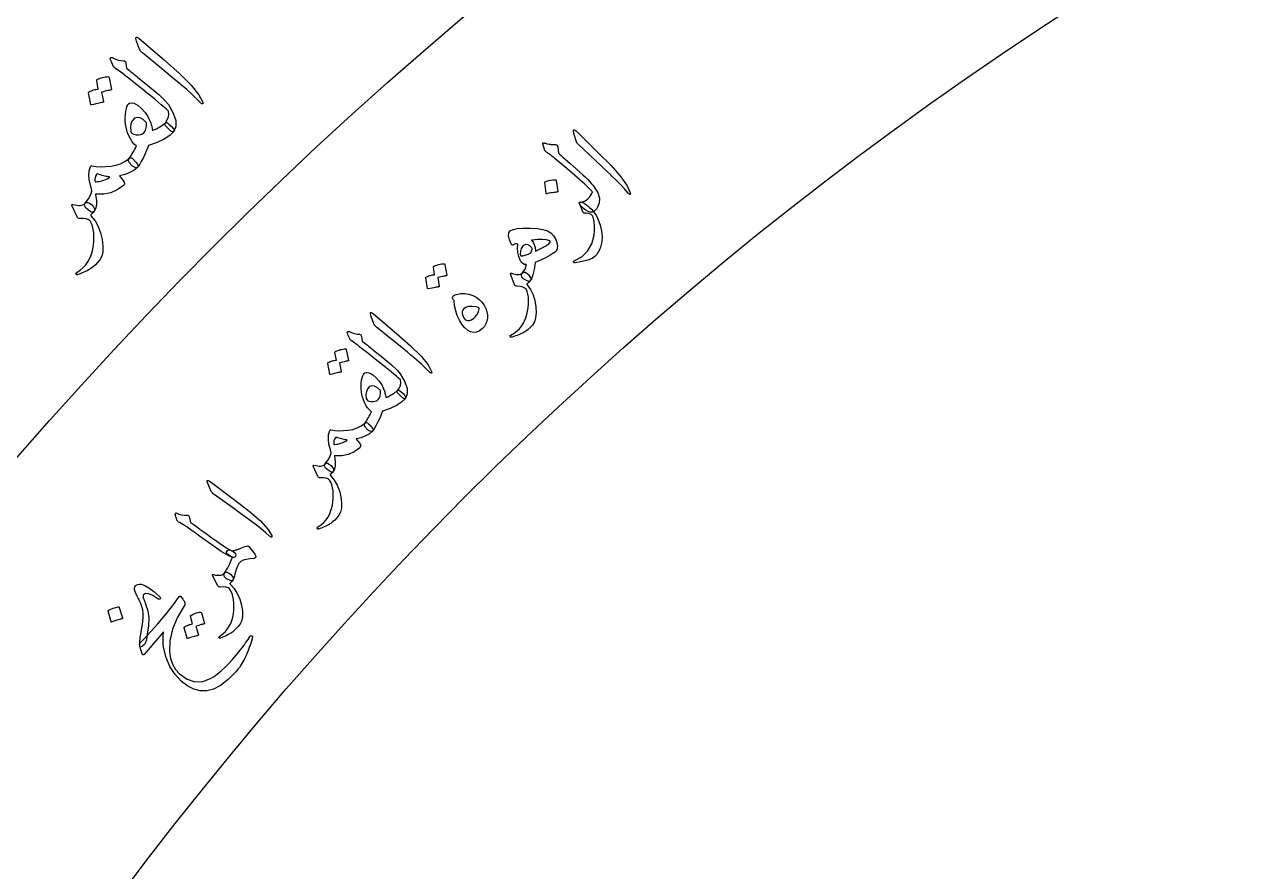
# Model space of a CAD drawing. Header units: millimetres. Extents: x -78 to 78, y -78 to 100.
# Drawn here: x -42.69 to -25.45, y 31.13 to 43.16 of the extents above; entities that cross this region are included whole.
import ezdxf

# ---------------------------------------------------------------- set-up
doc = ezdxf.new("R2010")
doc.units = ezdxf.units.MM
doc.layers.add('ENGRAVE', color=7, linetype='Continuous')
doc.layers.add('TEXT', color=5, linetype='Continuous')

msp = doc.modelspace()

# ---------------------------------------------------------------- linework, layer by layer
at = {"layer": 'ENGRAVE'}
for radius in [75.95, 75.95, 73.9156, 70.1375, 70.1375, 67.1538, 61.6125, 61.6125, 56.575, 56.575, 51.5375, 51.5375]:
    msp.add_circle((0, 0), radius, dxfattribs=at)
at = {"layer": 'TEXT'}
for points in [[(-41.0944, 42.9197), (-41.1055, 42.9583), (-41.1033, 42.9778), (-41.0878, 42.978), (-41.0589, 42.9589), (-40.7008, 42.6488), (-40.4818, 42.4577), (-40.318, 42.2944), (-40.2091, 42.1591), (-40.1551, 42.052), (-40.1532, 42.0409), (-40.1537, 42.0333), (-40.1568, 42.0294), (-40.1623, 42.0291), (-40.1686, 42.0309), (-40.1754, 42.0346), (-40.1827, 42.0401), (-40.1905, 42.0475), (-40.2481, 42.1078), (-40.3119, 42.1691), (-40.3821, 42.2313), (-40.4586, 42.2945), (-40.4782, 42.3114), (-40.5317, 42.3564), (-40.6193, 42.4295), (-40.7408, 42.5307), (-41.0128, 42.7526), (-41.0263, 42.7653), (-41.0374, 42.7783), (-41.0461, 42.7916), (-41.0524, 42.8053)], [(-41.4299, 42.569), (-41.4424, 42.6007), (-41.4524, 42.6257), (-41.46, 42.6441), (-41.4651, 42.6557), (-41.4679, 42.6635), (-41.4685, 42.6704), (-41.4669, 42.6765), (-41.4631, 42.6817), (-41.4571, 42.6859), (-41.4503, 42.6875), (-41.4427, 42.6865), (-41.4343, 42.6829), (-41.3939, 42.6647), (-41.354, 42.6515), (-41.3148, 42.6435), (-41.2761, 42.6406), (-41.2645, 42.6389), (-41.2557, 42.6328), (-41.2498, 42.6223), (-41.2467, 42.6074), (-41.236, 42.5347), (-41.2153, 42.5175), (-41.1949, 42.5007), (-41.1749, 42.4843), (-41.1553, 42.4682), (-41.1359, 42.4524), (-41.1169, 42.437), (-41.0982, 42.4219), (-41.0799, 42.4072), (-40.9103, 42.2706), (-40.7812, 42.1605), (-40.6923, 42.0771), (-40.6436, 42.0204), (-40.5755, 41.8979), (-40.5399, 41.7932), (-40.5366, 41.7064), (-40.5658, 41.6372), (-40.5671, 41.6359), (-40.5685, 41.6345), (-40.5699, 41.6332), (-40.5712, 41.6318), (-40.5869, 41.6317), (-40.6095, 41.6443), (-40.6388, 41.6698), (-40.675, 41.7081), (-40.6873, 41.7233), (-40.6934, 41.7373), (-40.6932, 41.7499), (-40.6867, 41.7613), (-40.6586, 41.8022), (-40.6418, 41.8432), (-40.6364, 41.8841), (-40.6424, 41.9251), (-40.6716, 41.9529), (-40.7056, 41.9838), (-40.7444, 42.0177), (-40.7881, 42.0546), (-40.8363, 42.0946), (-40.8888, 42.1373), (-40.9456, 42.1829), (-41.0067, 42.2314), (-41.0664, 42.2794), (-41.1202, 42.3225), (-41.1681, 42.3605), (-41.2102, 42.3934), (-41.2461, 42.4215), (-41.2759, 42.445), (-41.2994, 42.4637), (-41.3167, 42.4778), (-41.4072, 42.5428), (-41.4152, 42.5502), (-41.4216, 42.557), (-41.4266, 42.5633), (-41.4299, 42.569)], [(-41.6616, 42.3612), (-41.6615, 42.3647), (-41.6601, 42.3681), (-41.6573, 42.3715), (-41.6531, 42.375), (-41.6344, 42.3834), (-41.6157, 42.3909), (-41.5968, 42.3974), (-41.5779, 42.403), (-41.5587, 42.4076), (-41.5392, 42.4113), (-41.5192, 42.414), (-41.4988, 42.4158), (-41.4938, 42.4151), (-41.4899, 42.413), (-41.4871, 42.4095), (-41.4853, 42.4047), (-41.4498, 42.2347), (-41.4502, 42.2316), (-41.4529, 42.2289), (-41.4578, 42.2268), (-41.465, 42.2252), (-41.4705, 42.2247), (-41.4789, 42.2234), (-41.4901, 42.221), (-41.5041, 42.2178), (-41.5212, 42.2136), (-41.5414, 42.2084), (-41.5648, 42.2024), (-41.5914, 42.1953), (-41.5643, 42.0625), (-41.5643, 42.0576), (-41.5668, 42.0539), (-41.5719, 42.0515), (-41.5795, 42.0502), (-41.5861, 42.0491), (-41.5963, 42.0471), (-41.6101, 42.0443), (-41.6275, 42.0406), (-41.6487, 42.0358), (-41.6738, 42.0299), (-41.7029, 42.0227), (-41.736, 42.0144), (-41.7402, 42.0143), (-41.7431, 42.0154), (-41.7449, 42.0177), (-41.7455, 42.0212), (-41.7765, 42.1883), (-41.7765, 42.1917), (-41.7751, 42.1952), (-41.7723, 42.1986), (-41.7681, 42.202), (-41.7528, 42.2098), (-41.7373, 42.2167), (-41.7215, 42.2226), (-41.7054, 42.2275), (-41.6892, 42.2316), (-41.6729, 42.2349), (-41.6566, 42.2374), (-41.6401, 42.2392)], [(-41.2065, 42.0311), (-41.2045, 42.033), (-41.2025, 42.0347), (-41.2007, 42.0361), (-41.1989, 42.0372), (-41.1971, 42.0382), (-41.1953, 42.0391), (-41.1934, 42.0399), (-41.1914, 42.0406), (-41.164, 42.0429), (-41.1354, 42.0381), (-41.1055, 42.0261), (-41.0744, 42.0069), (-41.0188, 41.9605), (-40.9721, 41.9084), (-40.9343, 41.8506), (-40.9054, 41.7872), (-40.8996, 41.7713), (-40.8941, 41.7551), (-40.889, 41.7385), (-40.8842, 41.7216), (-40.8798, 41.7044), (-40.8757, 41.6869), (-40.872, 41.669), (-40.8685, 41.6507), (-40.8406, 41.6641), (-40.8141, 41.6775), (-40.789, 41.691), (-40.7654, 41.7046), (-40.7433, 41.7184), (-40.7228, 41.7324), (-40.7039, 41.7467), (-40.6867, 41.7613), (-40.6784, 41.7652), (-40.6673, 41.7634), (-40.6533, 41.7559), (-40.6366, 41.7429), (-40.5974, 41.7067), (-40.5725, 41.677), (-40.5619, 41.6538), (-40.5658, 41.6372), (-40.6248, 41.5802), (-40.7044, 41.5286), (-40.8047, 41.4821), (-40.9256, 41.4406), (-40.9402, 41.4004), (-40.9581, 41.357), (-40.9792, 41.3104), (-41.0034, 41.2606), (-41.0286, 41.2118), (-41.0498, 41.1736), (-41.0672, 41.1461), (-41.0806, 41.1293), (-41.0901, 41.1236), (-41.1023, 41.1226), (-41.1172, 41.1264), (-41.1349, 41.1349), (-41.1441, 41.1407), (-41.1528, 41.147), (-41.1608, 41.1539), (-41.1682, 41.1615), (-41.1753, 41.1694), (-41.182, 41.1776), (-41.1885, 41.1861), (-41.1948, 41.1948), (-41.2045, 41.2127), (-41.2091, 41.2281), (-41.2086, 41.2412), (-41.203, 41.2519), (-41.1871, 41.2748), (-41.172, 41.2975), (-41.1576, 41.3199), (-41.1439, 41.3421), (-41.1308, 41.3642), (-41.1182, 41.3863), (-41.106, 41.4086), (-41.0941, 41.4309), (-41.1271, 41.459), (-41.1568, 41.4928), (-41.1833, 41.5321), (-41.2065, 41.577), (-41.2219, 41.6165), (-41.2345, 41.657), (-41.2442, 41.6987), (-41.2511, 41.7414), (-41.255, 41.7854), (-41.2556, 41.8309), (-41.2531, 41.8779), (-41.2474, 41.9262), (-41.2404, 41.9614), (-41.2312, 41.9907), (-41.22, 42.0139), (-41.2065, 42.0311)], [(-41.1256, 41.8246), (-41.1561, 41.791), (-41.1747, 41.7485), (-41.1814, 41.6971), (-41.1762, 41.6368), (-41.1701, 41.6212), (-41.1556, 41.6085), (-41.1328, 41.5985), (-41.1016, 41.5915), (-41.0677, 41.5895), (-41.038, 41.5934), (-41.0125, 41.6034), (-40.9912, 41.6193), (-40.9739, 41.6428), (-40.9619, 41.6744), (-40.955, 41.7141), (-40.9533, 41.7618), (-41.0004, 41.8059), (-41.0448, 41.8311), (-41.0866, 41.8373), (-41.1256, 41.8246)], [(-34.8862, 41.609), (-34.8939, 41.6448), (-34.8907, 41.6623), (-34.8766, 41.6615), (-34.8516, 41.6425), (-34.5453, 41.3398), (-34.3581, 41.1532), (-34.2193, 40.9953), (-34.1286, 40.8661), (-34.086, 40.7657), (-34.085, 40.7555), (-34.0859, 40.7487), (-34.0889, 40.7453), (-34.094, 40.7454), (-34.0996, 40.7474), (-34.1055, 40.7511), (-34.1118, 40.7565), (-34.1184, 40.7637), (-34.167, 40.8219), (-34.2213, 40.8813), (-34.2812, 40.9419), (-34.3468, 41.0039), (-34.3636, 41.0203), (-34.4095, 41.0644), (-34.4845, 41.1359), (-34.5887, 41.235), (-34.8221, 41.4526), (-34.8336, 41.4649), (-34.8429, 41.4774), (-34.85, 41.49), (-34.8549, 41.5027)], [(-35.3235, 41.4755), (-35.3197, 41.4775), (-35.3151, 41.478), (-35.3097, 41.4768), (-35.3035, 41.474), (-35.2941, 41.4699), (-35.2801, 41.4658), (-35.2616, 41.4619), (-35.2385, 41.4581), (-35.2257, 41.4566), (-35.2133, 41.4552), (-35.2012, 41.4539), (-35.1895, 41.4527), (-35.1782, 41.4517), (-35.1672, 41.4512), (-35.1566, 41.4511), (-35.1464, 41.4514), (-35.1351, 41.4492), (-35.1263, 41.4421), (-35.1199, 41.43), (-35.1161, 41.4129), (-35.1071, 41.3309), (-35.09, 41.3145), (-35.0686, 41.2948), (-35.0428, 41.2719), (-35.0127, 41.2458), (-34.9784, 41.2161), (-34.9401, 41.1824), (-34.8976, 41.1447), (-34.851, 41.103), (-34.8045, 41.0619), (-34.7622, 41.0234), (-34.7242, 40.9877), (-34.6906, 40.9545), (-34.6611, 40.9242), (-34.6358, 40.8966), (-34.6145, 40.8719), (-34.5974, 40.85), (-34.5479, 40.768), (-34.5245, 40.6916), (-34.527, 40.6205), (-34.5555, 40.5549), (-34.5613, 40.5458), (-34.5673, 40.5374), (-34.5734, 40.5298), (-34.5797, 40.5228), (-34.5861, 40.5165), (-34.5926, 40.5107), (-34.5991, 40.5054), (-34.6056, 40.5007), (-34.6278, 40.4916), (-34.6539, 40.4922), (-34.684, 40.5023), (-34.718, 40.522), (-34.7506, 40.5463), (-34.7766, 40.5703), (-34.796, 40.5939), (-34.8087, 40.6171), (-34.8102, 40.6219), (-34.8105, 40.6259), (-34.8096, 40.6293), (-34.8075, 40.6319), (-34.8041, 40.6343), (-34.8004, 40.6357), (-34.7965, 40.6362), (-34.7923, 40.6357), (-34.7652, 40.6389), (-34.7386, 40.6477), (-34.7125, 40.6621), (-34.6869, 40.6821), (-34.6633, 40.7068), (-34.6447, 40.7318), (-34.6313, 40.757), (-34.6229, 40.7825), (-34.6586, 40.8213), (-34.7312, 40.8891), (-34.8409, 40.9857), (-34.9876, 41.111), (-35.1518, 41.2493), (-35.1736, 41.2676), (-35.1947, 41.2846), (-35.2152, 41.3), (-35.235, 41.314), (-35.2451, 41.3208), (-35.2542, 41.3273), (-35.2622, 41.3333), (-35.2692, 41.339), (-35.2751, 41.344), (-35.2802, 41.3482), (-35.2845, 41.3515), (-35.2879, 41.354), (-35.2947, 41.3603), (-35.2999, 41.3668), (-35.3036, 41.3734), (-35.3056, 41.3803), (-35.3273, 41.4607), (-35.3277, 41.4654), (-35.3272, 41.4695), (-35.3258, 41.4728), (-35.3235, 41.4755)], [(-41.747, 41.1413), (-41.7445, 41.1466), (-41.7412, 41.1499), (-41.7371, 41.1514), (-41.732, 41.151), (-41.6692, 41.1418), (-41.6033, 41.1376), (-41.5344, 41.1385), (-41.4624, 41.1443), (-41.3901, 41.1574), (-41.3225, 41.18), (-41.2597, 41.2119), (-41.2017, 41.2532), (-41.1878, 41.2619), (-41.1732, 41.2634), (-41.1579, 41.2577), (-41.1419, 41.2449), (-41.1048, 41.2046), (-41.0821, 41.1721), (-41.0735, 41.1474), (-41.0793, 41.1307), (-41.1299, 41.0885), (-41.1899, 41.0539), (-41.2593, 41.0269), (-41.338, 41.0074), (-41.3075, 40.97), (-41.2856, 40.9406), (-41.2725, 40.9191), (-41.2681, 40.9057), (-41.2689, 40.8952), (-41.2716, 40.8857), (-41.2762, 40.8769), (-41.2827, 40.869), (-41.3685, 40.8084), (-41.4615, 40.768), (-41.5619, 40.7476), (-41.6697, 40.7474), (-41.6738, 40.7472), (-41.6765, 40.7453), (-41.6778, 40.7417), (-41.6777, 40.7365), (-41.6657, 40.658), (-41.6658, 40.5923), (-41.6781, 40.5391), (-41.7026, 40.4986), (-41.7107, 40.493), (-41.7204, 40.4912), (-41.7317, 40.4934), (-41.7446, 40.4994), (-41.7794, 40.5213), (-41.8055, 40.5431), (-41.823, 40.5649), (-41.8317, 40.5866), (-41.8331, 40.5973), (-41.8327, 40.6063), (-41.8307, 40.6136), (-41.8268, 40.6193), (-41.7758, 40.6832), (-41.744, 40.7416), (-41.7317, 40.7945), (-41.7388, 40.8419), (-41.7631, 40.9282), (-41.7725, 41.0069), (-41.7671, 41.078), (-41.747, 41.1413)], [(-41.6509, 41.0359), (-41.6542, 41.0359), (-41.6574, 41.0348), (-41.6603, 41.0325), (-41.6631, 41.029), (-41.6762, 41.0042), (-41.6845, 40.9805), (-41.688, 40.9578), (-41.6868, 40.9362), (-41.6847, 40.9293), (-41.6812, 40.9247), (-41.6765, 40.9226), (-41.6703, 40.9228), (-41.6479, 40.9256), (-41.6255, 40.9296), (-41.6031, 40.9348), (-41.5808, 40.9411), (-41.5584, 40.9487), (-41.536, 40.9574), (-41.5137, 40.9673), (-41.4913, 40.9783), (-41.4861, 40.9816), (-41.4824, 40.9847), (-41.4803, 40.9874), (-41.4799, 40.9899), (-41.4809, 40.992), (-41.4831, 40.9935), (-41.4867, 40.9944), (-41.4915, 40.9947), (-41.5083, 40.9976), (-41.526, 41.0011), (-41.5447, 41.0052), (-41.5643, 41.0099), (-41.5848, 41.0153), (-41.6061, 41.0214), (-41.6281, 41.0282), (-41.6509, 41.0359)], [(-35.3008, 40.914), (-35.3006, 40.9171), (-35.2991, 40.9202), (-35.2964, 40.9231), (-35.2924, 40.9259), (-35.2573, 40.9379), (-35.2218, 40.9463), (-35.1858, 40.951), (-35.1493, 40.9521), (-35.1449, 40.9512), (-35.1417, 40.9494), (-35.1397, 40.9465), (-35.1388, 40.9426), (-35.115, 40.7877), (-35.1153, 40.7833), (-35.1178, 40.7801), (-35.1225, 40.7782), (-35.1295, 40.7775), (-35.1355, 40.7769), (-35.1449, 40.7758), (-35.1576, 40.7741), (-35.1735, 40.7719), (-35.193, 40.769), (-35.2161, 40.7652), (-35.2428, 40.7606), (-35.2733, 40.7551), (-35.2776, 40.7548), (-35.2807, 40.7556), (-35.2824, 40.7576), (-35.2828, 40.7608)], [(-41.9388, 40.426), (-42.0083, 40.5758), (-42.0125, 40.5891), (-42.0124, 40.5978), (-42.008, 40.6021), (-41.9992, 40.6018), (-41.9687, 40.5946), (-41.9412, 40.5898), (-41.9169, 40.5872), (-41.8956, 40.587), (-41.876, 40.5904), (-41.8577, 40.5971), (-41.8409, 40.6072), (-41.8255, 40.6206), (-41.8077, 40.6314), (-41.7863, 40.6306), (-41.7613, 40.6184), (-41.7327, 40.5946), (-41.708, 40.5665), (-41.6945, 40.5414), (-41.6922, 40.5192), (-41.7012, 40.4999), (-41.7114, 40.4884), (-41.7222, 40.477), (-41.7334, 40.4657), (-41.7452, 40.4546), (-41.7466, 40.4521), (-41.7468, 40.4488), (-41.7458, 40.4447), (-41.7435, 40.4397), (-41.6853, 40.369), (-41.6392, 40.2895), (-41.6051, 40.2012), (-41.5832, 40.1043), (-41.5732, 40.0104), (-41.5753, 39.9313), (-41.5895, 39.867), (-41.616, 39.8173), (-41.6483, 39.7777), (-41.6803, 39.7437), (-41.7119, 39.7152), (-41.7431, 39.6923), (-41.7598, 39.6825), (-41.7781, 39.6723), (-41.798, 39.6618), (-41.8195, 39.6511), (-41.8426, 39.6403), (-41.8676, 39.6297), (-41.8943, 39.6193), (-41.9228, 39.6091), (-41.9297, 39.6063), (-41.9358, 39.6051), (-41.9412, 39.6054), (-41.9457, 39.6073), (-41.951, 39.6106), (-41.9544, 39.6142), (-41.956, 39.6179), (-41.9557, 39.6219), (-41.9546, 39.6264), (-41.9523, 39.6304), (-41.9488, 39.634), (-41.9441, 39.637), (-41.894, 39.6721), (-41.8511, 39.7086), (-41.8154, 39.7466), (-41.7867, 39.7862), (-41.7629, 39.8297), (-41.7431, 39.8755), (-41.7271, 39.9236), (-41.7151, 39.974), (-41.7068, 40.0267), (-41.702, 40.0818), (-41.7008, 40.1392), (-41.7032, 40.1989), (-41.7099, 40.2486), (-41.7209, 40.2935), (-41.7362, 40.3337), (-41.7557, 40.369), (-41.7775, 40.3852), (-41.8095, 40.3964), (-41.8518, 40.4025), (-41.9044, 40.4035), (-41.9147, 40.4048), (-41.9239, 40.4089), (-41.9319, 40.416), (-41.9388, 40.426)], [(-34.791, 40.6369), (-34.7672, 40.6303), (-34.7424, 40.6191), (-34.7166, 40.6034), (-34.6897, 40.583), (-34.6635, 40.5601), (-34.6385, 40.5353), (-34.6148, 40.5085), (-34.5923, 40.4798), (-34.5723, 40.4483), (-34.5525, 40.4091), (-34.533, 40.3622), (-34.5137, 40.3076), (-34.4933, 40.2276), (-34.4856, 40.1489), (-34.4907, 40.0717), (-34.5086, 39.9958), (-34.5224, 39.9591), (-34.5404, 39.9249), (-34.5625, 39.8932), (-34.5888, 39.8639), (-34.6281, 39.8369), (-34.6881, 39.8129), (-34.7689, 39.7919), (-34.8705, 39.7738), (-34.8775, 39.7738), (-34.8834, 39.7753), (-34.8883, 39.7783), (-34.8922, 39.7827), (-34.894, 39.7878), (-34.8928, 39.7926), (-34.8885, 39.7973), (-34.8812, 39.8017), (-34.774, 39.8611), (-34.6916, 39.9415), (-34.6338, 40.0431), (-34.6005, 40.1661), (-34.5937, 40.2311), (-34.5937, 40.2954), (-34.6005, 40.3591), (-34.614, 40.4221), (-34.6174, 40.4314), (-34.6229, 40.4404), (-34.6303, 40.4492), (-34.6398, 40.4576), (-34.655, 40.4662), (-34.6771, 40.4729), (-34.7062, 40.4777), (-34.7422, 40.4805), (-34.7469, 40.4818), (-34.7512, 40.4849), (-34.755, 40.4898), (-34.7583, 40.4966), (-34.8074, 40.6182), (-34.8089, 40.623), (-34.8092, 40.6271), (-34.8083, 40.6304), (-34.8062, 40.6331), (-34.8028, 40.6354), (-34.7991, 40.6369), (-34.7952, 40.6373), (-34.791, 40.6369)], [(-35.7747, 40.0345), (-35.8032, 40.1011), (-35.8154, 40.1554), (-35.8111, 40.1973), (-35.7905, 40.2268), (-35.7508, 40.2473), (-35.6906, 40.261), (-35.6101, 40.2679), (-35.5093, 40.2677), (-35.4086, 40.2608), (-35.3262, 40.247), (-35.2619, 40.2266), (-35.2158, 40.1995), (-35.1755, 40.1593), (-35.1464, 40.1143), (-35.1284, 40.0645), (-35.1215, 40.0099), (-35.1237, 39.9829), (-35.1315, 39.9592), (-35.145, 39.9386), (-35.1642, 39.9211), (-35.2248, 39.8818), (-35.2905, 39.8451), (-35.3613, 39.8111), (-35.4372, 39.7798), (-35.451, 39.6803), (-35.4678, 39.6029), (-35.4876, 39.5476), (-35.5106, 39.5145), (-35.5174, 39.5107), (-35.5263, 39.5098), (-35.5371, 39.5118), (-35.55, 39.5167), (-35.5986, 39.544), (-35.6257, 39.5722), (-35.6315, 39.6014), (-35.6159, 39.6316), (-35.596, 39.658), (-35.5799, 39.6863), (-35.5676, 39.7164), (-35.5589, 39.7485), (-35.5879, 39.7509), (-35.6127, 39.7621), (-35.6333, 39.7819), (-35.6497, 39.8106), (-35.67, 39.8659), (-35.6824, 39.9227), (-35.687, 39.981), (-35.6836, 40.0407), (-35.6996, 40.0434), (-35.7155, 40.0421), (-35.7316, 40.0371), (-35.7477, 40.0281), (-35.7562, 40.0242), (-35.7635, 40.024), (-35.7697, 40.0274), (-35.7747, 40.0345)], [(-35.4963, 39.9146), (-35.4867, 39.9418), (-35.4814, 39.963), (-35.4803, 39.978), (-35.4834, 39.9869), (-35.5147, 40.0132), (-35.5432, 40.0286), (-35.5687, 40.0331), (-35.5914, 40.0268), (-35.6186, 40.0054), (-35.6372, 39.976), (-35.6472, 39.9388), (-35.6487, 39.8936), (-35.6461, 39.882), (-35.6393, 39.8745), (-35.6282, 39.871), (-35.6128, 39.8717), (-35.5924, 39.8765), (-35.5662, 39.8852), (-35.5341, 39.8979), (-35.4963, 39.9146)], [(-35.4817, 40.096), (-35.4852, 40.0953), (-35.4868, 40.0938), (-35.4866, 40.0916), (-35.4846, 40.0887), (-35.465, 40.0659), (-35.4499, 40.0336), (-35.4391, 39.9918), (-35.4328, 39.9405), (-35.3473, 39.9812), (-35.2843, 40.0159), (-35.2437, 40.0446), (-35.2256, 40.0675), (-35.2236, 40.073), (-35.2234, 40.0776), (-35.225, 40.0812), (-35.2283, 40.0838), (-35.2748, 40.0996), (-35.3325, 40.1069), (-35.4015, 40.1057), (-35.4817, 40.096)], [(-36.8801, 39.7164), (-36.8799, 39.7195), (-36.8786, 39.7226), (-36.8759, 39.7256), (-36.8721, 39.7286), (-36.8549, 39.7358), (-36.8376, 39.742), (-36.8204, 39.7475), (-36.803, 39.752), (-36.7855, 39.7557), (-36.7677, 39.7585), (-36.7495, 39.7605), (-36.7309, 39.7615), (-36.7264, 39.7607), (-36.7229, 39.7588), (-36.7204, 39.7556), (-36.7189, 39.7511), (-36.691, 39.5958), (-36.6915, 39.593), (-36.694, 39.5906), (-36.6985, 39.5889), (-36.705, 39.5876), (-36.71, 39.5873), (-36.7177, 39.5863), (-36.7279, 39.5845), (-36.7407, 39.5819), (-36.7563, 39.5786), (-36.7748, 39.5744), (-36.7962, 39.5695), (-36.8205, 39.5639), (-36.7993, 39.4425), (-36.7994, 39.4381), (-36.8018, 39.4348), (-36.8064, 39.4327), (-36.8134, 39.4318), (-36.8194, 39.4309), (-36.8287, 39.4294), (-36.8413, 39.4272), (-36.8572, 39.4243), (-36.8766, 39.4206), (-36.8996, 39.4159), (-36.9261, 39.4102), (-36.9564, 39.4034), (-36.9602, 39.4035), (-36.9628, 39.4046), (-36.9644, 39.4067), (-36.9648, 39.4099), (-36.9888, 39.5625), (-36.9887, 39.5656), (-36.9873, 39.5687), (-36.9847, 39.5717), (-36.9808, 39.5747), (-36.9667, 39.5814), (-36.9524, 39.5872), (-36.9379, 39.5921), (-36.9232, 39.5961), (-36.9084, 39.5994), (-36.8935, 39.602), (-36.8786, 39.6038), (-36.8637, 39.605)], [(-35.7294, 39.4633), (-35.7832, 39.6034), (-35.7862, 39.6157), (-35.7855, 39.6236), (-35.7813, 39.6272), (-35.7733, 39.6264), (-35.7461, 39.618), (-35.7215, 39.612), (-35.6995, 39.6082), (-35.6803, 39.6067), (-35.6622, 39.6085), (-35.6453, 39.6134), (-35.6294, 39.6216), (-35.6146, 39.6328), (-35.5977, 39.6415), (-35.5784, 39.6395), (-35.5565, 39.6268), (-35.532, 39.6035), (-35.5113, 39.5765), (-35.5006, 39.5529), (-35.5, 39.5326), (-35.5093, 39.5157), (-35.5193, 39.5058), (-35.5297, 39.4961), (-35.5406, 39.4866), (-35.552, 39.4773), (-35.5534, 39.4751), (-35.5538, 39.4721), (-35.5531, 39.4683), (-35.5514, 39.4636), (-35.5029, 39.3959), (-35.466, 39.3209), (-35.4406, 39.2388), (-35.4267, 39.1495), (-35.4234, 39.0638), (-35.4302, 38.9922), (-35.4471, 38.9347), (-35.4742, 38.8912), (-35.5059, 38.8573), (-35.537, 38.8285), (-35.5674, 38.8046), (-35.5972, 38.7857), (-35.613, 38.7778), (-35.6302, 38.7697), (-35.6489, 38.7615), (-35.669, 38.753), (-35.6907, 38.7447), (-35.714, 38.7366), (-35.7389, 38.7288), (-35.7653, 38.7213), (-35.7718, 38.7193), (-35.7774, 38.7185), (-35.7822, 38.7191), (-35.7862, 38.7211), (-35.7908, 38.7245), (-35.7937, 38.7279), (-35.7949, 38.7314), (-35.7944, 38.735), (-35.7931, 38.739), (-35.7908, 38.7425), (-35.7874, 38.7455), (-35.7829, 38.748), (-35.7354, 38.7767), (-35.6942, 38.8072), (-35.6594, 38.8394), (-35.6309, 38.8735), (-35.6067, 38.9115), (-35.5859, 38.9519), (-35.5684, 38.9945), (-35.5544, 39.0395), (-35.5436, 39.0868), (-35.5359, 39.1364), (-35.5313, 39.1884), (-35.5297, 39.2427), (-35.5327, 39.2882), (-35.5399, 39.3297), (-35.5513, 39.367), (-35.5668, 39.4003), (-35.5856, 39.4163), (-35.6139, 39.4285), (-35.6519, 39.4366), (-35.6995, 39.4407), (-35.7088, 39.4425), (-35.7169, 39.4469), (-35.7237, 39.4538), (-35.7294, 39.4633)], [(-36.6104, 39.2813), (-36.6041, 39.2966), (-36.5926, 39.3092), (-36.5759, 39.3192), (-36.5541, 39.3266), (-36.4922, 39.3366), (-36.433, 39.3374), (-36.3765, 39.3292), (-36.3227, 39.3119), (-36.2738, 39.2872), (-36.2308, 39.2556), (-36.1937, 39.2171), (-36.1624, 39.1718), (-36.1389, 39.1257), (-36.1232, 39.0799), (-36.1151, 39.0345), (-36.1147, 38.9894), (-36.1216, 38.9464), (-36.1355, 38.9075), (-36.1562, 38.8725), (-36.1839, 38.8415), (-36.2261, 38.8075), (-36.2688, 38.7886), (-36.312, 38.7847), (-36.3556, 38.796), (-36.3978, 38.8199), (-36.4378, 38.8551), (-36.4757, 38.9016), (-36.5113, 38.9596), (-36.5423, 39.0252), (-36.5653, 39.0935), (-36.5803, 39.1646), (-36.5872, 39.2383), (-36.5879, 39.2414), (-36.5903, 39.2456), (-36.5944, 39.2509), (-36.6001, 39.2574), (-36.6061, 39.2646), (-36.6099, 39.271), (-36.6113, 39.2766), (-36.6104, 39.2813)], [(-36.2324, 39.1189), (-36.2333, 39.1306), (-36.2406, 39.14), (-36.2543, 39.1469), (-36.2745, 39.1515), (-36.3342, 39.1563), (-36.3843, 39.1523), (-36.4246, 39.1392), (-36.4552, 39.1173), (-36.466, 39.1029), (-36.4715, 39.0848), (-36.4717, 39.0629), (-36.4666, 39.0373), (-36.4584, 39.0122), (-36.449, 38.9921), (-36.4385, 38.9769), (-36.4269, 38.9666), (-36.3986, 38.9542), (-36.3695, 38.9537), (-36.3396, 38.9651), (-36.3087, 38.9883), (-36.2795, 39.0192), (-36.2571, 39.0513), (-36.2414, 39.0845), (-36.2324, 39.1189)], [(-37.7658, 39.014), (-37.7761, 39.0491), (-37.7742, 39.0668), (-37.7601, 39.0671), (-37.7338, 39.0499), (-37.4067, 38.7698), (-37.2066, 38.5971), (-37.0569, 38.4494), (-36.9572, 38.327), (-36.9076, 38.23), (-36.9058, 38.2198), (-36.9063, 38.213), (-36.909, 38.2094), (-36.9141, 38.2091), (-36.9198, 38.2107), (-36.926, 38.214), (-36.9327, 38.219), (-36.9397, 38.2257), (-36.9924, 38.2802), (-37.0508, 38.3356), (-37.1149, 38.3918), (-37.1847, 38.4489), (-37.2026, 38.4641), (-37.2515, 38.5048), (-37.3314, 38.5708), (-37.4424, 38.6622), (-37.6908, 38.8626), (-37.7031, 38.8741), (-37.7133, 38.8858), (-37.7213, 38.8979), (-37.7271, 38.9102)], [(-38.0691, 38.6936), (-38.0806, 38.7224), (-38.0898, 38.7451), (-38.0968, 38.7617), (-38.1015, 38.7722), (-38.1041, 38.7793), (-38.1047, 38.7857), (-38.1033, 38.7912), (-38.0998, 38.7959), (-38.0944, 38.7998), (-38.0882, 38.8012), (-38.0813, 38.8004), (-38.0736, 38.7972), (-38.0368, 38.7808), (-38.0005, 38.769), (-37.9648, 38.7619), (-37.9296, 38.7594), (-37.919, 38.758), (-37.911, 38.7525), (-37.9056, 38.743), (-37.9027, 38.7294), (-37.8926, 38.6634), (-37.8737, 38.6479), (-37.8551, 38.6327), (-37.8369, 38.6179), (-37.8189, 38.6033), (-37.8012, 38.5891), (-37.7839, 38.5751), (-37.7668, 38.5615), (-37.7501, 38.5482), (-37.5953, 38.4249), (-37.4773, 38.3255), (-37.3961, 38.2501), (-37.3516, 38.1988), (-37.2891, 38.0877), (-37.2561, 37.9928), (-37.2527, 37.9138), (-37.2789, 37.8508), (-37.2801, 37.8496), (-37.2814, 37.8484), (-37.2826, 37.8471), (-37.2839, 37.8459), (-37.2981, 37.8457), (-37.3187, 37.8571), (-37.3455, 37.8801), (-37.3786, 37.9147), (-37.3898, 37.9285), (-37.3954, 37.9411), (-37.3953, 37.9526), (-37.3894, 37.963), (-37.3641, 38.0004), (-37.349, 38.0377), (-37.3443, 38.0749), (-37.35, 38.1122), (-37.3767, 38.1373), (-37.4077, 38.1652), (-37.4432, 38.1958), (-37.4831, 38.2292), (-37.5271, 38.2652), (-37.575, 38.3039), (-37.6269, 38.345), (-37.6827, 38.3888), (-37.7372, 38.4322), (-37.7863, 38.471), (-37.8301, 38.5053), (-37.8684, 38.5351), (-37.9013, 38.5605), (-37.9284, 38.5816), (-37.9499, 38.5986), (-37.9657, 38.6113), (-38.0483, 38.6699), (-38.0556, 38.6766), (-38.0615, 38.6827), (-38.066, 38.6884), (-38.0691, 38.6936)], [(-38.2786, 38.5036), (-38.2786, 38.5067), (-38.2773, 38.5099), (-38.2748, 38.513), (-38.271, 38.5161), (-38.2541, 38.5239), (-38.237, 38.5308), (-38.2199, 38.5368), (-38.2028, 38.542), (-38.1854, 38.5463), (-38.1676, 38.5497), (-38.1495, 38.5523), (-38.1309, 38.554), (-38.1264, 38.5534), (-38.1229, 38.5515), (-38.1203, 38.5484), (-38.1186, 38.544), (-38.0855, 38.3897), (-38.0859, 38.3868), (-38.0883, 38.3844), (-38.0928, 38.3824), (-38.0992, 38.3809), (-38.1042, 38.3805), (-38.1118, 38.3792), (-38.122, 38.377), (-38.1348, 38.374), (-38.1503, 38.3701), (-38.1686, 38.3653), (-38.1899, 38.3597), (-38.214, 38.3531), (-38.1887, 38.2325), (-38.1887, 38.2281), (-38.191, 38.2247), (-38.1956, 38.2225), (-38.2025, 38.2213), (-38.2085, 38.2202), (-38.2177, 38.2184), (-38.2303, 38.2157), (-38.2461, 38.2123), (-38.2653, 38.2079), (-38.2881, 38.2024), (-38.3146, 38.1957), (-38.3445, 38.1879), (-38.3484, 38.1878), (-38.3511, 38.1888), (-38.3527, 38.1909), (-38.3532, 38.1941), (-38.3823, 38.3459), (-38.3823, 38.349), (-38.381, 38.3521), (-38.3785, 38.3552), (-38.3747, 38.3584), (-38.3608, 38.3655), (-38.3467, 38.3718), (-38.3324, 38.3773), (-38.3178, 38.3819), (-38.3031, 38.3856), (-38.2883, 38.3887), (-38.2735, 38.3911), (-38.2585, 38.3928)], [(-37.8633, 38.2058), (-37.8615, 38.2075), (-37.8597, 38.209), (-37.858, 38.2103), (-37.8564, 38.2113), (-37.8548, 38.2122), (-37.8532, 38.213), (-37.8514, 38.2138), (-37.8496, 38.2144), (-37.8247, 38.2167), (-37.7987, 38.2125), (-37.7715, 38.2017), (-37.7431, 38.1844), (-37.6923, 38.1425), (-37.6496, 38.0954), (-37.6149, 38.043), (-37.5883, 37.9855), (-37.583, 37.9711), (-37.578, 37.9563), (-37.5733, 37.9413), (-37.5688, 37.926), (-37.5647, 37.9104), (-37.5609, 37.8944), (-37.5574, 37.8782), (-37.5542, 37.8616), (-37.5289, 37.8739), (-37.5049, 37.8862), (-37.4821, 37.8986), (-37.4607, 37.9111), (-37.4407, 37.9237), (-37.4221, 37.9366), (-37.4051, 37.9497), (-37.3894, 37.963), (-37.3819, 37.9666), (-37.3718, 37.965), (-37.3591, 37.9583), (-37.3438, 37.9465), (-37.308, 37.9138), (-37.2852, 37.887), (-37.2755, 37.8659), (-37.2789, 37.8508), (-37.3323, 37.7987), (-37.4044, 37.7514), (-37.4953, 37.7086), (-37.605, 37.6703), (-37.6182, 37.6337), (-37.6342, 37.5942), (-37.6531, 37.5517), (-37.6749, 37.5063), (-37.6976, 37.4618), (-37.7167, 37.427), (-37.7323, 37.4019), (-37.7445, 37.3866), (-37.753, 37.3813), (-37.7641, 37.3803), (-37.7777, 37.3837), (-37.7939, 37.3914), (-37.8023, 37.3966), (-37.8101, 37.4023), (-37.8175, 37.4086), (-37.8243, 37.4154), (-37.8307, 37.4226), (-37.8369, 37.43), (-37.8429, 37.4376), (-37.8486, 37.4455), (-37.8575, 37.4617), (-37.8618, 37.4758), (-37.8614, 37.4876), (-37.8564, 37.4974), (-37.842, 37.5183), (-37.8283, 37.539), (-37.8153, 37.5595), (-37.803, 37.5797), (-37.7913, 37.5998), (-37.7799, 37.62), (-37.7689, 37.6403), (-37.7582, 37.6607), (-37.7883, 37.6861), (-37.8155, 37.7166), (-37.8398, 37.7522), (-37.8611, 37.793), (-37.8753, 37.8287), (-37.8869, 37.8655), (-37.896, 37.9033), (-37.9024, 37.9422), (-37.9062, 37.9822), (-37.907, 38.0235), (-37.9049, 38.0662), (-37.8999, 38.1102), (-37.8938, 38.1422), (-37.8856, 38.1689), (-37.8755, 38.19), (-37.8633, 38.2058)], [(-37.7888, 38.0184), (-37.8163, 37.9877), (-37.833, 37.949), (-37.8389, 37.9023), (-37.8338, 37.8475), (-37.8282, 37.8333), (-37.815, 37.8218), (-37.7942, 37.8129), (-37.7658, 37.8066), (-37.7349, 37.8049), (-37.7079, 37.8087), (-37.6848, 37.8178), (-37.6656, 37.8324), (-37.65, 37.8539), (-37.6392, 37.8827), (-37.6331, 37.9188), (-37.6318, 37.9622), (-37.6748, 38.002), (-37.7154, 38.0247), (-37.7533, 38.0301), (-37.7888, 38.0184)], [(-38.3503, 37.3943), (-38.3481, 37.399), (-38.3451, 37.4021), (-38.3413, 37.4034), (-38.3368, 37.4031), (-38.2796, 37.395), (-38.2196, 37.3915), (-38.157, 37.3927), (-38.0916, 37.3984), (-38.0259, 37.4106), (-37.9646, 37.4314), (-37.9077, 37.4607), (-37.8551, 37.4986), (-37.8425, 37.5065), (-37.8292, 37.508), (-37.8153, 37.5029), (-37.8007, 37.4914), (-37.7669, 37.4549), (-37.746, 37.4254), (-37.7381, 37.4031), (-37.7432, 37.3878), (-37.7891, 37.3492), (-37.8435, 37.3175), (-37.9064, 37.2926), (-37.9779, 37.2744), (-37.9499, 37.2406), (-37.9299, 37.214), (-37.9179, 37.1946), (-37.9138, 37.1823), (-37.9145, 37.1728), (-37.9169, 37.1641), (-37.9211, 37.1562), (-37.9269, 37.1489), (-38.0046, 37.0934), (-38.089, 37.0562), (-38.1801, 37.0372), (-38.2782, 37.0365), (-38.2819, 37.0363), (-38.2843, 37.0346), (-38.2855, 37.0313), (-38.2854, 37.0265), (-38.2741, 36.9553), (-38.2738, 36.8955), (-38.2847, 36.8471), (-38.3068, 36.8101), (-38.3142, 36.805), (-38.323, 36.8034), (-38.3333, 36.8053), (-38.3451, 36.8107), (-38.3768, 36.8304), (-38.4006, 36.8501), (-38.4166, 36.8698), (-38.4247, 36.8895), (-38.426, 36.8992), (-38.4257, 36.9074), (-38.4238, 36.9141), (-38.4204, 36.9193), (-38.3743, 36.9776), (-38.3457, 37.0308), (-38.3348, 37.079), (-38.3415, 37.1221), (-38.3639, 37.2004), (-38.3729, 37.2719), (-38.3683, 37.3366), (-38.3503, 37.3943)], [(-38.2625, 37.2988), (-38.2655, 37.2989), (-38.2683, 37.2978), (-38.271, 37.2957), (-38.2735, 37.2925), (-38.2853, 37.2699), (-38.2927, 37.2483), (-38.2958, 37.2277), (-38.2946, 37.2081), (-38.2926, 37.2018), (-38.2895, 37.1977), (-38.2851, 37.1957), (-38.2796, 37.1959), (-38.2592, 37.1986), (-38.2389, 37.2024), (-38.2185, 37.2072), (-38.1982, 37.2131), (-38.1779, 37.22), (-38.1576, 37.228), (-38.1374, 37.2371), (-38.1171, 37.2473), (-38.1123, 37.2503), (-38.109, 37.2531), (-38.1071, 37.2556), (-38.1068, 37.2579), (-38.1077, 37.2598), (-38.1097, 37.2611), (-38.1129, 37.2619), (-38.1173, 37.2621), (-38.1326, 37.2647), (-38.1487, 37.2678), (-38.1658, 37.2715), (-38.1836, 37.2757), (-38.2023, 37.2804), (-38.2216, 37.2859), (-38.2417, 37.292), (-38.2625, 37.2988)], [(-38.5213, 36.743), (-38.5852, 36.8789), (-38.5891, 36.8909), (-38.589, 36.8989), (-38.585, 36.9027), (-38.577, 36.9025), (-38.5492, 36.8962), (-38.5242, 36.8919), (-38.5021, 36.8897), (-38.4828, 36.8896), (-38.4649, 36.8928), (-38.4484, 36.899), (-38.4331, 36.9082), (-38.4192, 36.9205), (-38.403, 36.9304), (-38.3835, 36.9298), (-38.3608, 36.9188), (-38.3347, 36.8973), (-38.3121, 36.8719), (-38.2997, 36.8491), (-38.2975, 36.8289), (-38.3056, 36.8114), (-38.3149, 36.8008), (-38.3246, 36.7904), (-38.3347, 36.7801), (-38.3454, 36.77), (-38.3466, 36.7677), (-38.3468, 36.7647), (-38.3458, 36.7609), (-38.3438, 36.7564), (-38.2905, 36.6924), (-38.2482, 36.6203), (-38.2168, 36.5403), (-38.1964, 36.4523), (-38.1869, 36.367), (-38.1884, 36.2951), (-38.2011, 36.2365), (-38.2249, 36.1912), (-38.2541, 36.1551), (-38.283, 36.124), (-38.3116, 36.098), (-38.3399, 36.077), (-38.355, 36.0679), (-38.3716, 36.0586), (-38.3896, 36.049), (-38.4091, 36.0391), (-38.4301, 36.0292), (-38.4527, 36.0194), (-38.477, 36.0099), (-38.5028, 36.0005), (-38.5091, 35.9979), (-38.5147, 35.9968), (-38.5195, 35.997), (-38.5237, 35.9987), (-38.5285, 36.0017), (-38.5316, 36.0049), (-38.5331, 36.0083), (-38.5328, 36.012), (-38.5318, 36.0161), (-38.5298, 36.0197), (-38.5266, 36.023), (-38.5223, 36.0258), (-38.477, 36.0578), (-38.4382, 36.0913), (-38.4058, 36.126), (-38.3799, 36.1621), (-38.3585, 36.2018), (-38.3407, 36.2435), (-38.3264, 36.2873), (-38.3157, 36.3332), (-38.3084, 36.3812), (-38.3044, 36.4312), (-38.3036, 36.4834), (-38.306, 36.5377), (-38.3123, 36.5829), (-38.3225, 36.6236), (-38.3366, 36.6601), (-38.3545, 36.6921), (-38.3744, 36.7068), (-38.4036, 36.7168), (-38.4421, 36.7221), (-38.4899, 36.7227), (-38.4992, 36.7238), (-38.5076, 36.7276), (-38.5149, 36.734), (-38.5213, 36.743)], [(-40.0798, 36.6329), (-40.0922, 36.6673), (-40.0914, 36.685), (-40.0773, 36.6861), (-40.05, 36.6706), (-39.7063, 36.411), (-39.4961, 36.2509), (-39.3376, 36.1126), (-39.2307, 35.9966), (-39.1752, 35.9027), (-39.1728, 35.8927), (-39.1729, 35.8858), (-39.1754, 35.8821), (-39.1804, 35.8815), (-39.1862, 35.8827), (-39.1926, 35.8856), (-39.1995, 35.8902), (-39.207, 35.8965), (-39.2629, 35.9476), (-39.3246, 35.9994), (-39.392, 36.0516), (-39.4652, 36.1043), (-39.484, 36.1184), (-39.5353, 36.156), (-39.6191, 36.217), (-39.7354, 36.3014), (-39.9956, 36.4863), (-40.0086, 36.497), (-40.0195, 36.5081), (-40.0282, 36.5196), (-40.0348, 36.5316)], [(-40.1978, 35.9964), (-40.1082, 35.9311), (-40.0282, 35.8735), (-39.9579, 35.8236), (-39.8971, 35.7813), (-39.8459, 35.7467), (-39.8045, 35.72), (-39.7728, 35.7011), (-39.7508, 35.6901), (-39.7218, 35.6766), (-39.7016, 35.6611), (-39.6903, 35.6436), (-39.6878, 35.6241), (-39.6922, 35.6068), (-39.7017, 35.5961), (-39.7162, 35.5919), (-39.7357, 35.5943), (-39.7946, 35.6205), (-39.8922, 35.6798), (-40.0286, 35.7722), (-40.2039, 35.8976), (-40.2782, 35.9529), (-40.3379, 35.9965), (-40.383, 36.0286), (-40.4135, 36.0491), (-40.4866, 36.0881), (-40.4989, 36.0957), (-40.5089, 36.1039), (-40.5166, 36.1127), (-40.522, 36.1221), (-40.5306, 36.1502), (-40.5372, 36.172), (-40.5418, 36.1876), (-40.5444, 36.1969), (-40.5461, 36.2128), (-40.5434, 36.2223), (-40.5361, 36.2253), (-40.5243, 36.2219), (-40.4946, 36.2083), (-40.4592, 36.1989), (-40.4183, 36.1937), (-40.3719, 36.1928), (-40.363, 36.1923), (-40.3561, 36.1894), (-40.3514, 36.1842), (-40.3487, 36.1768), (-40.3464, 36.1666), (-40.3443, 36.1571), (-40.3424, 36.1481), (-40.3407, 36.1398), (-40.3391, 36.1321), (-40.3378, 36.125), (-40.3366, 36.1185), (-40.3356, 36.1127), (-40.3333, 36.1035), (-40.3298, 36.0956), (-40.3251, 36.089), (-40.3192, 36.0837), (-40.3049, 36.074), (-40.2798, 36.0562), (-40.2441, 36.0303), (-40.1978, 35.9964)], [(-39.8182, 35.6753), (-39.8058, 35.6918), (-39.791, 35.7003), (-39.774, 35.7009), (-39.7547, 35.6936), (-39.7454, 35.6897), (-39.734, 35.6885), (-39.7206, 35.6898), (-39.7052, 35.6937), (-39.6962, 35.6968), (-39.6862, 35.7001), (-39.6752, 35.7038), (-39.6632, 35.7077), (-39.6504, 35.712), (-39.6369, 35.7169), (-39.6228, 35.7224), (-39.608, 35.7285), (-39.5803, 35.7397), (-39.558, 35.748), (-39.5408, 35.7534), (-39.529, 35.7559), (-39.5199, 35.7566), (-39.5122, 35.7555), (-39.5061, 35.7524), (-39.5013, 35.7473), (-39.4674, 35.7068), (-39.4395, 35.6709), (-39.4175, 35.6394), (-39.4015, 35.6125), (-39.4003, 35.6081), (-39.4007, 35.6035), (-39.4028, 35.5987), (-39.4067, 35.5937), (-39.4122, 35.588), (-39.4173, 35.5839), (-39.4217, 35.5814), (-39.4257, 35.5804), (-39.4856, 35.5753), (-39.5371, 35.566), (-39.5801, 35.5526), (-39.6148, 35.5351), (-39.6415, 35.5099), (-39.6643, 35.4719), (-39.6833, 35.4211), (-39.6984, 35.3576), (-39.7054, 35.3267), (-39.7132, 35.3015), (-39.7218, 35.2819), (-39.7312, 35.268), (-39.7376, 35.2629), (-39.7452, 35.2607), (-39.7542, 35.2614), (-39.7643, 35.2649), (-39.8164, 35.2921), (-39.8478, 35.3191), (-39.8587, 35.3459), (-39.849, 35.3726), (-39.8327, 35.3959), (-39.8169, 35.4205), (-39.8016, 35.4465), (-39.7869, 35.4739), (-39.7729, 35.5026), (-39.7597, 35.5326), (-39.7473, 35.564), (-39.7358, 35.5968), (-39.7778, 35.6206), (-39.8055, 35.6416), (-39.819, 35.6598), (-39.8182, 35.6753)], [(-39.9428, 35.1925), (-40.012, 35.3257), (-40.0164, 35.3376), (-40.0166, 35.3455), (-40.0128, 35.3496), (-40.0048, 35.3497), (-39.9768, 35.3444), (-39.9516, 35.3411), (-39.9294, 35.3398), (-39.9101, 35.3405), (-39.8924, 35.3444), (-39.8761, 35.3512), (-39.8612, 35.361), (-39.8478, 35.3739), (-39.832, 35.3844), (-39.8126, 35.3846), (-39.7894, 35.3744), (-39.7624, 35.354), (-39.7388, 35.3295), (-39.7256, 35.3073), (-39.7226, 35.2872), (-39.73, 35.2693), (-39.7388, 35.2584), (-39.7481, 35.2476), (-39.7579, 35.2369), (-39.7681, 35.2264), (-39.7693, 35.2241), (-39.7693, 35.2211), (-39.7682, 35.2173), (-39.766, 35.2129), (-39.7102, 35.151), (-39.6651, 35.0807), (-39.6306, 35.002), (-39.6067, 34.9148), (-39.5938, 34.83), (-39.5925, 34.758), (-39.6028, 34.699), (-39.6248, 34.6528), (-39.6526, 34.6156), (-39.6802, 34.5834), (-39.7078, 34.5562), (-39.7352, 34.5341), (-39.75, 34.5245), (-39.7662, 34.5145), (-39.7838, 34.5042), (-39.8029, 34.4936), (-39.8235, 34.4828), (-39.8457, 34.4722), (-39.8696, 34.4617), (-39.895, 34.4512), (-39.9012, 34.4485), (-39.9067, 34.4471), (-39.9116, 34.4471), (-39.9158, 34.4486), (-39.9207, 34.4515), (-39.924, 34.4546), (-39.9255, 34.4579), (-39.9255, 34.4615), (-39.9246, 34.4657), (-39.9227, 34.4694), (-39.9196, 34.4728), (-39.9155, 34.4758), (-39.8715, 34.5096), (-39.834, 34.5445), (-39.803, 34.5805), (-39.7786, 34.6176), (-39.7588, 34.6581), (-39.7426, 34.7005), (-39.7301, 34.7448), (-39.7212, 34.7911), (-39.7158, 34.8393), (-39.7137, 34.8895), (-39.715, 34.9417), (-39.7196, 34.9958), (-39.7277, 35.0407), (-39.7395, 35.0811), (-39.755, 35.1169), (-39.7742, 35.1482), (-39.7946, 35.1621), (-39.8242, 35.1709), (-39.8628, 35.1747), (-39.9106, 35.1734), (-39.92, 35.1742), (-39.9285, 35.1776), (-39.9361, 35.1837), (-39.9428, 35.1925)], [(-41.0452, 34.322), (-41.0479, 34.3378), (-41.0495, 34.3547), (-41.05, 34.3727), (-41.0495, 34.3918), (-41.0479, 34.4121), (-41.0455, 34.4337), (-41.0421, 34.4565), (-41.0378, 34.4806), (-41.0197, 34.5881), (-41.0076, 34.6779), (-41.0018, 34.7502), (-41.0022, 34.8048), (-41.0083, 34.852), (-41.0187, 34.8969), (-41.0337, 34.9396), (-41.0531, 34.98), (-41.0636, 34.9993), (-41.0734, 35.0179), (-41.0825, 35.0358), (-41.091, 35.0529), (-41.0986, 35.0691), (-41.1054, 35.0842), (-41.1114, 35.098), (-41.1164, 35.1107), (-41.123, 35.1348), (-41.1241, 35.1563), (-41.1197, 35.1751), (-41.1098, 35.1912), (-41.0956, 35.2032), (-41.0774, 35.2108), (-41.0552, 35.214), (-41.0289, 35.2129), (-40.9799, 35.1975), (-40.9197, 35.1628), (-40.8483, 35.1089), (-40.7658, 35.0358), (-40.759, 35.0285), (-40.7557, 35.0213), (-40.7561, 35.0144), (-40.76, 35.0076), (-40.7663, 35.0026), (-40.7738, 35.0009), (-40.7825, 35.0026), (-40.7924, 35.0076), (-40.8651, 35.0521), (-40.9235, 35.0765), (-40.9675, 35.0806), (-40.9971, 35.0645), (-41.0012, 35.0575), (-41.0033, 35.0484), (-41.0035, 35.0373), (-41.0016, 35.0242), (-40.9995, 35.0174), (-40.9969, 35.0092), (-40.9935, 34.9995), (-40.9895, 34.9884), (-40.9849, 34.9759), (-40.9796, 34.962), (-40.9737, 34.9466), (-40.9671, 34.9299), (-40.9373, 34.8383), (-40.9234, 34.7368), (-40.9253, 34.6253), (-40.9428, 34.5038), (-40.943, 34.5025), (-40.9437, 34.4987), (-40.9447, 34.4924), (-40.9461, 34.4836), (-40.9479, 34.4722), (-40.9502, 34.4584), (-40.9528, 34.442), (-40.9558, 34.4231), (-40.9663, 34.3865), (-40.9846, 34.3575), (-41.0109, 34.336), (-41.0452, 34.322)], [(-40.9463, 34.4861), (-40.7951, 34.6527), (-40.6683, 34.8), (-40.5661, 34.9285), (-40.4888, 35.0381), (-40.4865, 35.0415), (-40.484, 35.0441), (-40.4812, 35.0457), (-40.4782, 35.0463), (-40.4752, 35.0461), (-40.4722, 35.0449), (-40.4694, 35.0428), (-40.4666, 35.0397), (-40.4568, 35.0267), (-40.4479, 35.0146), (-40.4399, 35.0034), (-40.4328, 34.9932), (-40.4267, 34.9839), (-40.4215, 34.9755), (-40.4172, 34.9681), (-40.4138, 34.9616), (-40.4093, 34.9503), (-40.4076, 34.9401), (-40.4086, 34.9311), (-40.4123, 34.9233), (-40.5162, 34.7464), (-40.5866, 34.5757), (-40.6236, 34.4114), (-40.6272, 34.2537), (-40.6126, 34.1605), (-40.5839, 34.0776), (-40.5409, 34.005), (-40.4839, 33.9428), (-40.3764, 33.8665), (-40.2674, 33.8299), (-40.1569, 33.8327), (-40.0447, 33.8749), (-39.9961, 33.9048), (-39.9464, 33.9407), (-39.8956, 33.9826), (-39.8435, 34.0305), (-39.7902, 34.0842), (-39.7356, 34.1436), (-39.6798, 34.2087), (-39.6226, 34.2794), (-39.6028, 34.3051), (-39.5836, 34.3305), (-39.5648, 34.3556), (-39.5466, 34.3804), (-39.529, 34.4048), (-39.5121, 34.4286), (-39.4961, 34.4519), (-39.4808, 34.4745), (-39.4757, 34.481), (-39.4702, 34.484), (-39.4643, 34.4835), (-39.4579, 34.4795), (-39.4518, 34.4733), (-39.4481, 34.4675), (-39.4466, 34.462), (-39.4475, 34.4568), (-39.4636, 34.4065), (-39.4795, 34.3595), (-39.4951, 34.3158), (-39.5104, 34.2752), (-39.5254, 34.2379), (-39.5398, 34.2039), (-39.5537, 34.1731), (-39.5671, 34.1455), (-39.5809, 34.1206), (-39.5947, 34.0967), (-39.6085, 34.0738), (-39.6223, 34.0519), (-39.6364, 34.031), (-39.6509, 34.0113), (-39.6658, 33.9927), (-39.6813, 33.9751), (-39.7945, 33.8621), (-39.9016, 33.7785), (-40.0028, 33.7244), (-40.0982, 33.7), (-40.191, 33.701), (-40.2815, 33.7232), (-40.3699, 33.7667), (-40.4561, 33.8316), (-40.5477, 33.9304), (-40.6211, 34.0448), (-40.676, 34.175), (-40.7124, 34.321), (-40.7183, 34.3711), (-40.72, 34.4239), (-40.7176, 34.4791), (-40.7109, 34.5369), (-40.9859, 34.2155), (-40.9958, 34.2105), (-41.0046, 34.2123), (-41.0123, 34.2208), (-41.0189, 34.2361), (-41.0264, 34.2609), (-41.033, 34.2833), (-41.0389, 34.3033), (-41.0438, 34.3209), (-41.0479, 34.336), (-41.0509, 34.3485), (-41.053, 34.3585), (-41.054, 34.3659), (-41.0475, 34.3753), (-41.0273, 34.3985), (-40.9936, 34.4354), (-40.9463, 34.4861)], [(-41.4982, 34.8303), (-41.4985, 34.8334), (-41.4975, 34.8366), (-41.4953, 34.84), (-41.4918, 34.8434), (-41.4591, 34.861), (-41.4253, 34.875), (-41.3904, 34.8854), (-41.3545, 34.8924), (-41.3501, 34.8923), (-41.3466, 34.8909), (-41.3441, 34.8884), (-41.3427, 34.8847), (-41.2945, 34.7354), (-41.2941, 34.731), (-41.2961, 34.7275), (-41.3004, 34.7248), (-41.3072, 34.7231), (-41.3131, 34.7215), (-41.3222, 34.7189), (-41.3344, 34.7152), (-41.3499, 34.7104), (-41.3686, 34.7044), (-41.3909, 34.6969), (-41.4166, 34.688), (-41.4458, 34.6777), (-41.45, 34.6767), (-41.4532, 34.677), (-41.4552, 34.6787), (-41.4561, 34.6817)], [(-40.3305, 34.7582), (-40.3308, 34.7613), (-40.3298, 34.7645), (-40.3275, 34.7677), (-40.3241, 34.7711), (-40.308, 34.7798), (-40.2917, 34.7878), (-40.2754, 34.7949), (-40.2588, 34.8011), (-40.242, 34.8065), (-40.2248, 34.8111), (-40.2071, 34.8148), (-40.1889, 34.8177), (-40.1844, 34.8174), (-40.1807, 34.8158), (-40.1779, 34.8129), (-40.1759, 34.8087), (-40.1299, 34.6586), (-40.13, 34.6557), (-40.1322, 34.6532), (-40.1364, 34.651), (-40.1427, 34.6491), (-40.1476, 34.6483), (-40.155, 34.6465), (-40.1649, 34.6437), (-40.1772, 34.6399), (-40.1922, 34.635), (-40.2099, 34.6291), (-40.2304, 34.6221), (-40.2537, 34.614), (-40.2184, 34.4967), (-40.218, 34.4923), (-40.2199, 34.4889), (-40.2243, 34.4863), (-40.231, 34.4847), (-40.2369, 34.4832), (-40.2459, 34.4808), (-40.258, 34.4774), (-40.2733, 34.4729), (-40.292, 34.4673), (-40.314, 34.4604), (-40.3396, 34.452), (-40.3685, 34.4424), (-40.3723, 34.442), (-40.3751, 34.4428), (-40.3768, 34.4447), (-40.3776, 34.4479), (-40.4194, 34.5957), (-40.4196, 34.5987), (-40.4186, 34.6019), (-40.4164, 34.6052), (-40.413, 34.6085), (-40.3999, 34.6165), (-40.3865, 34.6237), (-40.3728, 34.63), (-40.3588, 34.6355), (-40.3446, 34.6402), (-40.3302, 34.6442), (-40.3157, 34.6475), (-40.3011, 34.6502)]]:
    msp.add_lwpolyline(points, close=True, dxfattribs=at)

doc.saveas('drawing.dxf')
